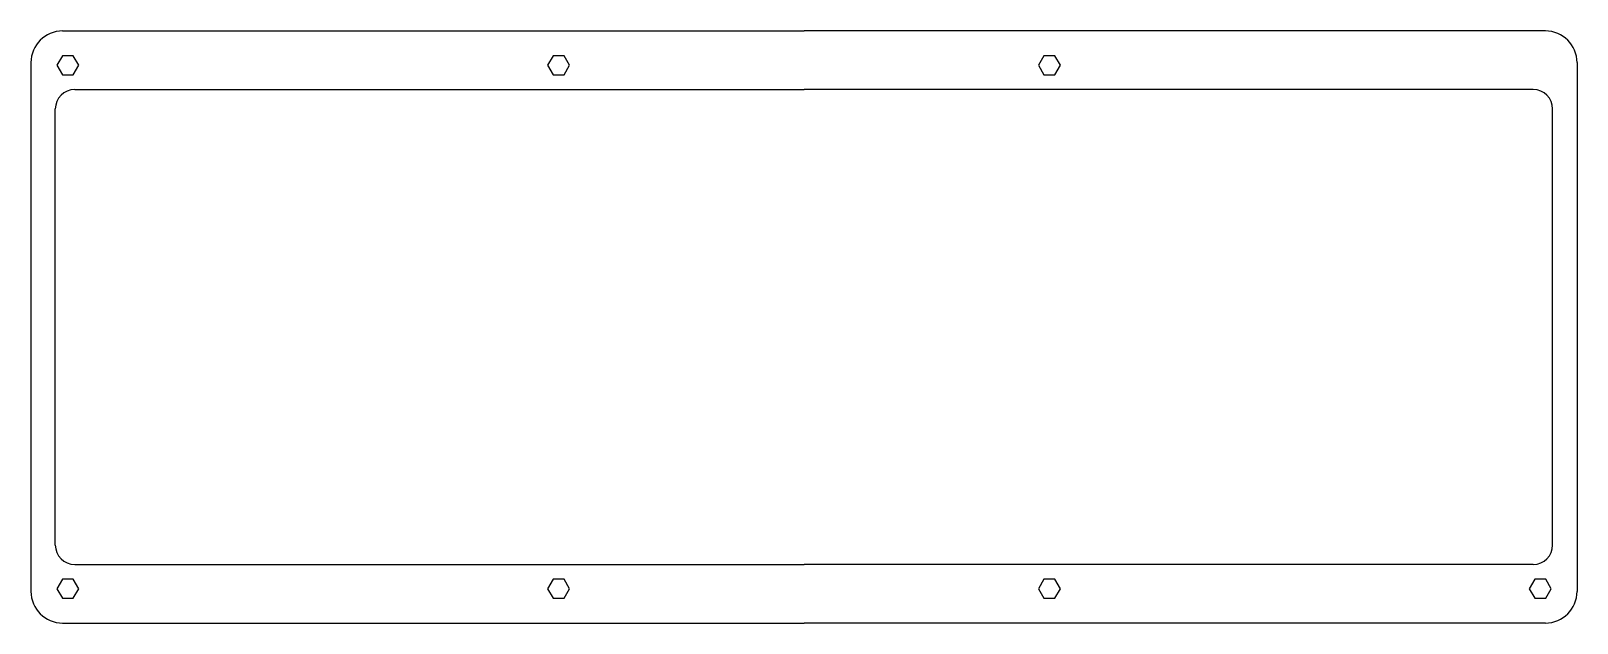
# Model space of a CAD drawing. Header units: millimetres. Extents: x -6 to 311, y -13 to 108.
import ezdxf

# ---------------------------------------------------------------- set-up
doc = ezdxf.new("R2010")
doc.units = ezdxf.units.MM
doc.header["$MEASUREMENT"] = 0
doc.layers.get('0').update_dxf_attribs({"linetype": 'CONTINUOUS'})

msp = doc.modelspace()

# ---------------------------------------------------------------- linework, layer by layer
at = {"linetype": 'Continuous'}
for p, q in [((0.5, 108.31), (152.44, 108.31)), ((304.37, 108.31), (152.44, 108.31)), ((-6, 101.81), (-6, -6.5)), ((310.87, 101.81), (310.87, -6.5)), ((2.99, 96.31), (152.44, 96.31)), ((301.88, 96.31), (152.44, 96.31)), ((-1, 2.99), (-1, 92.32)), ((305.87, 2.99), (305.87, 92.32)), ((2.99, -1), (152.44, -1)), ((301.88, -1), (152.44, -1)), ((0.5, -13), (152.44, -13)), ((304.37, -13), (152.44, -13))]:
    msp.add_line(p, q, dxfattribs=at)
for points in [[(0.44, 103.23), (-0.69, 101.28), (0.44, 99.33), (2.69, 99.33), (3.81, 101.28), (2.69, 103.23)], [(101.02, 103.23), (99.89, 101.28), (101.02, 99.33), (103.27, 99.33), (104.4, 101.28), (103.27, 103.23)], [(201.6, 103.23), (200.48, 101.28), (201.6, 99.33), (203.85, 99.33), (204.98, 101.28), (203.85, 103.23)], [(0.44, -4.02), (-0.69, -5.97), (0.44, -7.92), (2.69, -7.92), (3.81, -5.97), (2.69, -4.02)], [(101.02, -4.02), (99.89, -5.97), (101.02, -7.92), (103.27, -7.92), (104.4, -5.97), (103.27, -4.02)], [(201.6, -4.02), (200.48, -5.97), (201.6, -7.92), (203.85, -7.92), (204.98, -5.97), (203.85, -4.02)], [(302.19, -4.02), (301.06, -5.97), (302.19, -7.92), (304.44, -7.92), (305.56, -5.97), (304.44, -4.02)]]:
    msp.add_lwpolyline(points, close=True, dxfattribs=at)
for centre, radius, start, end in [((0.5, 101.81), 6.5, 90, 180), ((304.37, 101.81), 6.5, 0, 90), ((2.99, 92.32), 3.99, 90, 180), ((301.88, 92.32), 3.99, 0, 90), ((2.99, 2.99), 3.99, 180, 270), ((301.88, 2.99), 3.99, 270, 0), ((0.5, -6.5), 6.5, 180, 270), ((304.37, -6.5), 6.5, 270, 0)]:
    msp.add_arc(centre, radius, start, end, dxfattribs=at)

doc.saveas('drawing.dxf')
